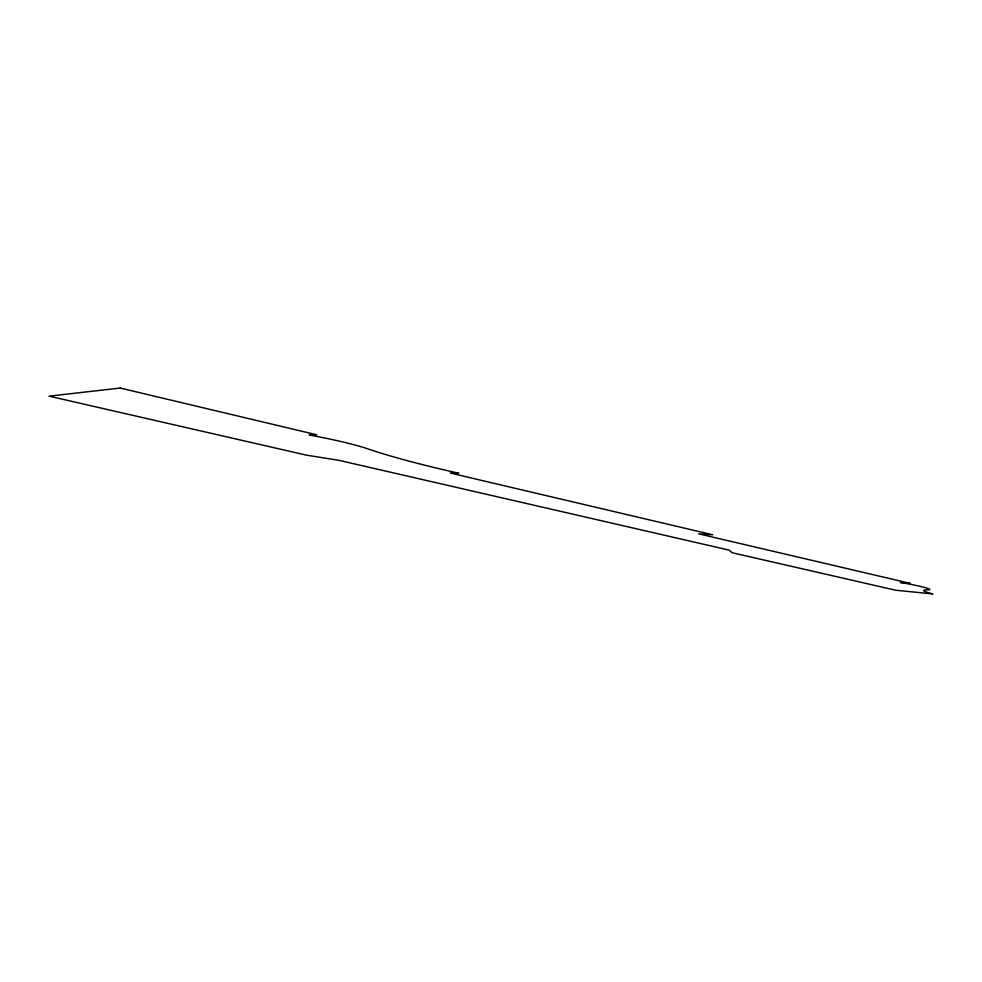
<?xml version="1.0" encoding="UTF-8"?>
<svg xmlns="http://www.w3.org/2000/svg" width="982" height="982" viewBox="0 0 982 982"><rect width="100%" height="100%" fill="white"/><g stroke="black" fill="none" stroke-linecap="round" stroke-linejoin="round"><path stroke-width="1.47" d="M120.221 388.05L49.1 396.151L306.298 455.12L338.876 460.325L729.098 550.116L732.142 552.731L895.645 590.219L932.9 593.95A52.672 3.4 9.2 0 1 929.193 589.851A32.958 2.185 9.4 0 0 900.347 582.449L910.253 583.382L698.607 533.815L712.748 534.785L450.382 473.066L458.729 473.238A206.699 20.671 10.3 0 1 368.336 449.032A60.43 5.426 11 0 0 309.121 435.001L316.818 434.805L120.221 388.05"/></g></svg>
